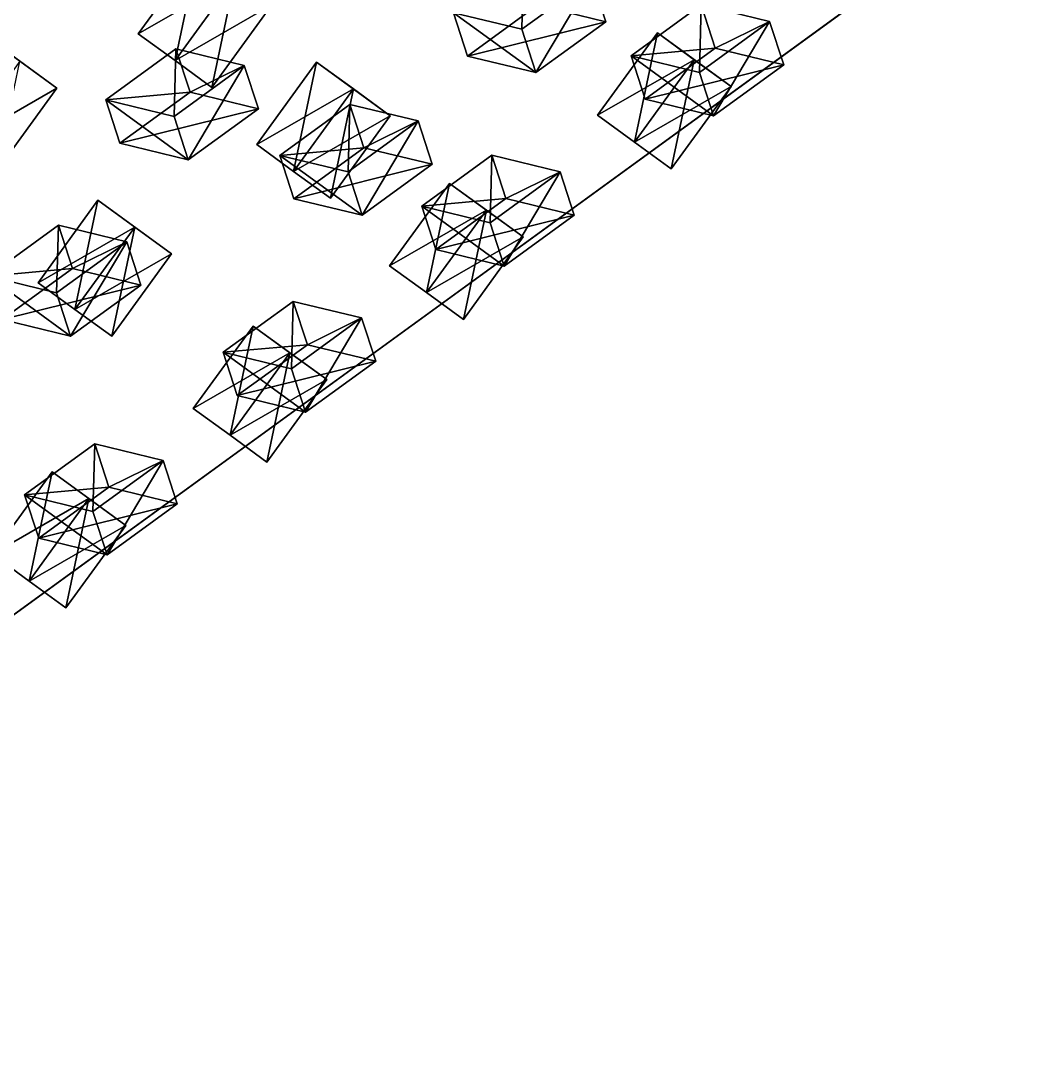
# Model space of a CAD drawing. Header units: metres. Extents: x -324 to 324, y -310 to 311.
# Drawn here: x 162.3 to 261.9, y -307.9 to -205 of the extents above; entities that cross this region are included whole.
import ezdxf

# ---------------------------------------------------------------- set-up
doc = ezdxf.new("R2010")
doc.units = ezdxf.units.M

msp = doc.modelspace()

# ---------------------------------------------------------------- linework, layer by layer
for p, q in [((100.05529, -307.93845, -1061.6997), (261.8568, -190.37567, -938.0959)), ((261.94806, -190.3165, -938.3003), (100.13975, -307.86996, -1061.9042))]:
    msp.add_line(p, q)
for points in [[(161.85379, -117.71214, -738.10077), (100.05529, -307.93845, -1061.6997), (261.8568, -190.37567, -938.0959), (261.8569, -190.37556, -938.09576)], [(261.94806, -190.3165, -938.3003), (100.13975, -307.86996, -1061.9042), (61.935287, -190.30716, -1261.8993), (61.935387, -190.30705, -1261.8992)], [(177.4292, -208.86932, -1072.2354), (173.81125, -206.24074, -1069.999), (179.6891, -198.15056, -1069.999), (179.68921, -198.15045, -1069.9989)], [(183.3075, -200.77948, -1061.0549), (179.6891, -198.15056, -1069.999), (173.81125, -206.24074, -1069.999), (173.81136, -206.24063, -1069.9989)], [(179.6891, -198.15056, -1069.999), (183.30705, -200.77916, -1072.2354), (177.4292, -208.86932, -1072.2354), (177.4293, -208.86922, -1072.2352)], [(211.46469, -205.79727, -928.4602), (204.75638, -204.17233, -921.2243), (211.63821, -199.17209, -915.9671), (211.63832, -199.17198, -915.967)], [(211.63821, -199.17209, -915.9671), (218.34653, -200.79703, -923.203), (211.46469, -205.79727, -928.4602), (211.4648, -205.79716, -928.4601)], [(173.81125, -206.24074, -1069.999), (177.42964, -208.86964, -1061.0549), (183.3075, -200.77948, -1061.0549), (183.3076, -200.77937, -1061.0548)], [(181.04759, -211.49825, -1063.2913), (177.4292, -208.86932, -1072.2354), (183.30705, -200.77916, -1072.2354), (183.30716, -200.77905, -1072.2352)], [(186.92545, -203.40807, -1063.2913), (183.3075, -200.77948, -1061.0549), (177.42964, -208.86964, -1061.0549), (177.42975, -208.86954, -1061.0548)], [(183.30705, -200.77916, -1072.2354), (186.92545, -203.40807, -1063.2913), (181.04759, -211.49825, -1063.2913), (181.0477, -211.49814, -1063.2911)], [(212.84662, -210.05042, -926.22394), (211.46469, -205.79727, -928.4602), (218.34653, -200.79703, -923.203), (218.34663, -200.79692, -923.2029)], [(218.34653, -200.79703, -923.203), (219.72845, -205.05017, -920.96674), (212.84662, -210.05042, -926.22394), (212.84673, -210.05031, -926.2238)], [(213.02014, -203.42523, -913.73083), (219.72845, -205.05017, -920.96674), (218.34653, -200.79703, -923.203), (218.34663, -200.79692, -923.2029)], [(177.42964, -208.86964, -1061.0549), (181.04759, -211.49825, -1063.2913), (186.92545, -203.40807, -1063.2913), (186.92555, -203.40796, -1063.2911)], [(204.75638, -204.17233, -921.2243), (206.1383, -208.42548, -918.98804), (213.02014, -203.42523, -913.73083), (213.02025, -203.42513, -913.7307)], [(219.72845, -205.05017, -920.96674), (213.02014, -203.42523, -913.73083), (206.1383, -208.42548, -918.98804), (206.13841, -208.42537, -918.9879)], [(228.91132, -210.02332, -947.27893), (222.203, -208.39838, -940.043), (229.08484, -203.39813, -934.7858), (229.08495, -203.39803, -934.7857)], [(230.46677, -207.65128, -932.54956), (229.08484, -203.39813, -934.7858), (222.203, -208.39838, -940.043), (222.20311, -208.39827, -940.0429)], [(229.08484, -203.39813, -934.7858), (235.79315, -205.02307, -942.0217), (228.91132, -210.02332, -947.27893), (228.91142, -210.02321, -947.2788)], [(235.79315, -205.02307, -942.0217), (229.08484, -203.39813, -934.7858), (230.46677, -207.65128, -932.54956), (230.46687, -207.65117, -932.54944)], [(212.84662, -210.05042, -926.22394), (206.1383, -208.42548, -918.98804), (204.75638, -204.17233, -921.2243), (204.75648, -204.17223, -921.2242)], [(204.75638, -204.17233, -921.2243), (211.46469, -205.79727, -928.4602), (212.84662, -210.05042, -926.22394), (212.84673, -210.05031, -926.2238)], [(206.1383, -208.42548, -918.98804), (212.84662, -210.05042, -926.22394), (219.72845, -205.05017, -920.96674), (219.72856, -205.05006, -920.9666)], [(230.29324, -214.27646, -945.04266), (228.91132, -210.02332, -947.27893), (235.79315, -205.02307, -942.0217), (235.79326, -205.02296, -942.0216)], [(235.79315, -205.02307, -942.0217), (237.17508, -209.27621, -939.78546), (230.29324, -214.27646, -945.04266), (230.29335, -214.27635, -945.04254)], [(230.46677, -207.65128, -932.54956), (237.17508, -209.27621, -939.78546), (235.79315, -205.02307, -942.0217), (235.79326, -205.02296, -942.0216)], [(165.82318, -211.56598, -1087.8422), (162.20479, -208.93707, -1096.7863), (158.58684, -206.30847, -1094.5499), (158.58694, -206.30836, -1094.5498)], [(158.58684, -206.30847, -1094.5499), (162.20523, -208.9374, -1085.6058), (165.82318, -211.56598, -1087.8422), (165.82329, -211.56587, -1087.842)], [(177.42964, -208.86964, -1061.0549), (173.81125, -206.24074, -1069.999), (177.4292, -208.86932, -1072.2354), (177.4293, -208.86922, -1072.2352)], [(222.52344, -216.86945, -989.8765), (218.90549, -214.24086, -987.64026), (224.78334, -206.15068, -987.64026), (224.78345, -206.15057, -987.64014)], [(228.40173, -208.7796, -978.6962), (224.78334, -206.15068, -987.64026), (218.90549, -214.24086, -987.64026), (218.9056, -214.24075, -987.64014)], [(224.78334, -206.15068, -987.64026), (228.40129, -208.77928, -989.8765), (222.52344, -216.86945, -989.8765), (222.52354, -216.86934, -989.8764)], [(232.01968, -211.40819, -980.9325), (228.40129, -208.77928, -989.8765), (224.78334, -206.15068, -987.64026), (224.78345, -206.15057, -987.64014)], [(224.78334, -206.15068, -987.64026), (228.40173, -208.7796, -978.6962), (232.01968, -211.40819, -980.9325), (232.01979, -211.40808, -980.9324)], [(177.34271, -214.3567, -923.6533), (170.6344, -212.73177, -916.4174), (177.51624, -207.73152, -911.1602), (177.51634, -207.73141, -911.1601)], [(178.89816, -211.98466, -908.92395), (177.51624, -207.73152, -911.1602), (170.6344, -212.73177, -916.4174), (170.6345, -212.73166, -916.4173)], [(177.51624, -207.73152, -911.1602), (184.22455, -209.35646, -918.3961), (177.34271, -214.3567, -923.6533), (177.34282, -214.3566, -923.6532)], [(184.22455, -209.35646, -918.3961), (177.51624, -207.73152, -911.1602), (178.89816, -211.98466, -908.92395), (178.89827, -211.98456, -908.9238)], [(222.203, -208.39838, -940.043), (223.58493, -212.65152, -937.80676), (230.46677, -207.65128, -932.54956), (230.46687, -207.65117, -932.54944)], [(237.17508, -209.27621, -939.78546), (230.46677, -207.65128, -932.54956), (223.58493, -212.65152, -937.80676), (223.58504, -212.65141, -937.80664)], [(165.82318, -211.56598, -1087.8422), (162.20523, -208.9374, -1085.6058), (156.32738, -217.02756, -1085.6058), (156.32748, -217.02745, -1085.6057)], [(162.20479, -208.93707, -1096.7863), (165.82318, -211.56598, -1087.8422), (159.94533, -219.65616, -1087.8422), (159.94543, -219.65605, -1087.842)], [(177.4292, -208.86932, -1072.2354), (181.04759, -211.49825, -1063.2913), (177.42964, -208.86964, -1061.0549), (177.42975, -208.86954, -1061.0548)], [(218.90549, -214.24086, -987.64026), (222.52388, -216.86977, -978.6962), (228.40173, -208.7796, -978.6962), (228.40184, -208.7795, -978.6961)], [(230.29324, -214.27646, -945.04266), (223.58493, -212.65152, -937.80676), (222.203, -208.39838, -940.043), (222.20311, -208.39827, -940.0429)], [(222.203, -208.39838, -940.043), (228.91132, -210.02332, -947.27893), (230.29324, -214.27646, -945.04266), (230.29335, -214.27635, -945.04254)], [(226.14183, -219.49837, -980.9325), (222.52344, -216.86945, -989.8765), (228.40129, -208.77928, -989.8765), (228.4014, -208.77917, -989.8764)], [(232.01968, -211.40819, -980.9325), (228.40173, -208.7796, -978.6962), (222.52388, -216.86977, -978.6962), (222.52399, -216.86966, -978.6961)], [(228.40129, -208.77928, -989.8765), (232.01968, -211.40819, -980.9325), (226.14183, -219.49837, -980.9325), (226.14194, -219.49826, -980.9324)], [(178.72464, -218.60985, -921.41705), (177.34271, -214.3567, -923.6533), (184.22455, -209.35646, -918.3961), (184.22466, -209.35635, -918.396)], [(184.22455, -209.35646, -918.3961), (185.60648, -213.6096, -916.15985), (178.72464, -218.60985, -921.41705), (178.72475, -218.60974, -921.41693)], [(178.89816, -211.98466, -908.92395), (185.60648, -213.6096, -916.15985), (184.22455, -209.35646, -918.3961), (184.22466, -209.35635, -918.396)], [(189.0623, -219.74025, -1040.6368), (185.44435, -217.11166, -1038.4005), (191.3222, -209.02148, -1038.4005), (191.32231, -209.02138, -1038.4004)], [(194.9406, -211.6504, -1029.4564), (191.3222, -209.02148, -1038.4005), (185.44435, -217.11166, -1038.4005), (185.44446, -217.11156, -1038.4004)], [(191.3222, -209.02148, -1038.4005), (194.94016, -211.65009, -1040.6368), (189.0623, -219.74025, -1040.6368), (189.06241, -219.74014, -1040.6367)], [(198.55855, -214.27899, -1031.6927), (194.94016, -211.65009, -1040.6368), (191.3222, -209.02148, -1038.4005), (191.32231, -209.02138, -1038.4004)], [(191.3222, -209.02148, -1038.4005), (194.9406, -211.6504, -1029.4564), (198.55855, -214.27899, -1031.6927), (198.55865, -214.27888, -1031.6926)], [(223.58493, -212.65152, -937.80676), (230.29324, -214.27646, -945.04266), (237.17508, -209.27621, -939.78546), (237.17519, -209.27611, -939.78534)], [(156.32738, -217.02756, -1085.6058), (159.94533, -219.65616, -1087.8422), (165.82318, -211.56598, -1087.8422), (165.82329, -211.56587, -1087.842)], [(170.6344, -212.73177, -916.4174), (172.01633, -216.98491, -914.18115), (178.89816, -211.98466, -908.92395), (178.89827, -211.98456, -908.9238)], [(185.60648, -213.6096, -916.15985), (178.89816, -211.98466, -908.92395), (172.01633, -216.98491, -914.18115), (172.01643, -216.9848, -914.181)], [(185.44435, -217.11166, -1038.4005), (189.06274, -219.74057, -1029.4564), (194.9406, -211.6504, -1029.4564), (194.9407, -211.6503, -1029.4563)], [(192.6807, -222.36917, -1031.6927), (189.0623, -219.74025, -1040.6368), (194.94016, -211.65009, -1040.6368), (194.94026, -211.64998, -1040.6367)], [(198.55855, -214.27899, -1031.6927), (194.9406, -211.6504, -1029.4564), (189.06274, -219.74057, -1029.4564), (189.06285, -219.74046, -1029.4563)], [(194.94016, -211.65009, -1040.6368), (198.55855, -214.27899, -1031.6927), (192.6807, -222.36917, -1031.6927), (192.6808, -222.36906, -1031.6926)], [(222.52388, -216.86977, -978.6962), (226.14183, -219.49837, -980.9325), (232.01968, -211.40819, -980.9325), (232.01979, -211.40808, -980.9324)], [(178.72464, -218.60985, -921.41705), (172.01633, -216.98491, -914.18115), (170.6344, -212.73177, -916.4174), (170.6345, -212.73166, -916.4173)], [(170.6344, -212.73177, -916.4174), (177.34271, -214.3567, -923.6533), (178.72464, -218.60985, -921.41705), (178.72475, -218.60974, -921.41693)], [(172.01633, -216.98491, -914.18115), (178.72464, -218.60985, -921.41705), (185.60648, -213.6096, -916.15985), (185.60658, -213.6095, -916.1597)], [(194.4099, -219.79561, -944.54425), (187.70158, -218.17067, -937.30835), (194.58342, -213.17043, -932.05115), (194.58353, -213.17032, -932.051)], [(195.96535, -217.42357, -929.8149), (194.58342, -213.17043, -932.05115), (187.70158, -218.17067, -937.30835), (187.70169, -218.17056, -937.3082)], [(194.58342, -213.17043, -932.05115), (201.29173, -214.79536, -939.28705), (194.4099, -219.79561, -944.54425), (194.41, -219.7955, -944.5441)], [(201.29173, -214.79536, -939.28705), (194.58342, -213.17043, -932.05115), (195.96535, -217.42357, -929.8149), (195.96545, -217.42346, -929.81476)], [(189.06274, -219.74057, -1029.4564), (192.6807, -222.36917, -1031.6927), (198.55855, -214.27899, -1031.6927), (198.55865, -214.27888, -1031.6926)], [(195.79182, -224.04875, -942.308), (194.4099, -219.79561, -944.54425), (201.29173, -214.79536, -939.28705), (201.29184, -214.79526, -939.2869)], [(201.29173, -214.79536, -939.28705), (202.67366, -219.04851, -937.0508), (195.79182, -224.04875, -942.308), (195.79193, -224.04865, -942.30786)], [(195.96535, -217.42357, -929.8149), (202.67366, -219.04851, -937.0508), (201.29173, -214.79536, -939.28705), (201.29184, -214.79526, -939.2869)], [(222.52388, -216.86977, -978.6962), (218.90549, -214.24086, -987.64026), (222.52344, -216.86945, -989.8765), (222.52354, -216.86934, -989.8764)], [(189.06274, -219.74057, -1029.4564), (185.44435, -217.11166, -1038.4005), (189.0623, -219.74025, -1040.6368), (189.06241, -219.74014, -1040.6367)], [(222.52344, -216.86945, -989.8765), (226.14183, -219.49837, -980.9325), (222.52388, -216.86977, -978.6962), (222.52399, -216.86966, -978.6961)], [(187.70158, -218.17067, -937.30835), (189.08351, -222.42381, -935.0721), (195.96535, -217.42357, -929.8149), (195.96545, -217.42346, -929.81476)], [(195.79182, -224.04875, -942.308), (189.08351, -222.42381, -935.0721), (187.70158, -218.17067, -937.30835), (187.70169, -218.17056, -937.3082)], [(187.70158, -218.17067, -937.30835), (194.4099, -219.79561, -944.54425), (195.79182, -224.04875, -942.308), (195.79193, -224.04865, -942.30786)], [(202.67366, -219.04851, -937.0508), (195.96535, -217.42357, -929.8149), (189.08351, -222.42381, -935.0721), (189.08362, -222.4237, -935.07196)], [(208.35977, -224.78844, -962.66046), (201.65146, -223.1635, -955.42456), (208.5333, -218.16325, -950.16736), (208.5334, -218.16315, -950.16724)], [(209.91522, -222.4164, -947.9311), (208.5333, -218.16325, -950.16736), (201.65146, -223.1635, -955.42456), (201.65157, -223.16339, -955.42444)], [(208.5333, -218.16325, -950.16736), (215.24161, -219.7882, -957.40326), (208.35977, -224.78844, -962.66046), (208.35988, -224.78833, -962.66034)], [(215.24161, -219.7882, -957.40326), (208.5333, -218.16325, -950.16736), (209.91522, -222.4164, -947.9311), (209.91533, -222.41629, -947.93097)], [(189.08351, -222.42381, -935.0721), (195.79182, -224.04875, -942.308), (202.67366, -219.04851, -937.0508), (202.67377, -219.0484, -937.05066)], [(189.0623, -219.74025, -1040.6368), (192.6807, -222.36917, -1031.6927), (189.06274, -219.74057, -1029.4564), (189.06285, -219.74046, -1029.4563)], [(209.7417, -229.04158, -960.4242), (208.35977, -224.78844, -962.66046), (215.24161, -219.7882, -957.40326), (215.24171, -219.78809, -957.40314)], [(215.24161, -219.7882, -957.40326), (216.62354, -224.04134, -955.167), (209.7417, -229.04158, -960.4242), (209.7418, -229.04147, -960.4241)], [(209.91522, -222.4164, -947.9311), (216.62354, -224.04134, -955.167), (215.24161, -219.7882, -957.40326), (215.24171, -219.78809, -957.40314)], [(202.11165, -231.64015, -1005.5376), (198.4937, -229.01157, -1003.30133), (204.37155, -220.92139, -1003.30133), (204.37166, -220.92128, -1003.3012)], [(207.98994, -223.55031, -994.3573), (204.37155, -220.92139, -1003.30133), (198.4937, -229.01157, -1003.30133), (198.4938, -229.01146, -1003.3012)], [(204.37155, -220.92139, -1003.30133), (207.9895, -223.54999, -1005.5376), (202.11165, -231.64015, -1005.5376), (202.11176, -231.64005, -1005.5375)], [(211.6079, -226.1789, -996.59357), (207.9895, -223.54999, -1005.5376), (204.37155, -220.92139, -1003.30133), (204.37166, -220.92128, -1003.3012)], [(204.37155, -220.92139, -1003.30133), (207.98994, -223.55031, -994.3573), (211.6079, -226.1789, -996.59357), (211.608, -226.17879, -996.59344)], [(167.59526, -233.29868, -1059.43), (163.97731, -230.67009, -1057.1937), (169.85516, -222.57991, -1057.1937), (169.85527, -222.5798, -1057.1936)], [(173.47356, -225.20883, -1048.2496), (169.85516, -222.57991, -1057.1937), (163.97731, -230.67009, -1057.1937), (163.97742, -230.66998, -1057.1936)], [(169.85516, -222.57991, -1057.1937), (173.47311, -225.20851, -1059.43), (167.59526, -233.29868, -1059.43), (167.59537, -233.29857, -1059.4299)], [(177.0915, -227.83742, -1050.486), (173.47311, -225.20851, -1059.43), (169.85516, -222.57991, -1057.1937), (169.85527, -222.5798, -1057.1936)], [(169.85516, -222.57991, -1057.1937), (173.47356, -225.20883, -1048.2496), (177.0915, -227.83742, -1050.486), (177.09161, -227.83731, -1050.4858)], [(201.65146, -223.1635, -955.42456), (203.03339, -227.41664, -953.1883), (209.91522, -222.4164, -947.9311), (209.91533, -222.41629, -947.93097)], [(209.7417, -229.04158, -960.4242), (203.03339, -227.41664, -953.1883), (201.65146, -223.1635, -955.42456), (201.65157, -223.16339, -955.42444)], [(201.65146, -223.1635, -955.42456), (208.35977, -224.78844, -962.66046), (209.7417, -229.04158, -960.4242), (209.7418, -229.04147, -960.4241)], [(216.62354, -224.04134, -955.167), (209.91522, -222.4164, -947.9311), (203.03339, -227.41664, -953.1883), (203.0335, -227.41653, -953.1882)], [(198.4937, -229.01157, -1003.30133), (202.11209, -231.64047, -994.3573), (207.98994, -223.55031, -994.3573), (207.99005, -223.5502, -994.3572)], [(205.73004, -234.26907, -996.59357), (202.11165, -231.64015, -1005.5376), (207.9895, -223.54999, -1005.5376), (207.98961, -223.54988, -1005.5375)], [(211.6079, -226.1789, -996.59357), (207.98994, -223.55031, -994.3573), (202.11209, -231.64047, -994.3573), (202.1122, -231.64037, -994.3572)], [(203.03339, -227.41664, -953.1883), (209.7417, -229.04158, -960.4242), (216.62354, -224.04134, -955.167), (216.62364, -224.04123, -955.1669)], [(207.9895, -223.54999, -1005.5376), (211.6079, -226.1789, -996.59357), (205.73004, -234.26907, -996.59357), (205.73015, -234.26897, -996.59344)], [(165.79918, -231.64719, -949.4043), (159.09087, -230.02225, -942.1684), (165.9727, -225.022, -936.9112), (165.97281, -225.0219, -936.9111)], [(167.35463, -229.27515, -934.6749), (165.9727, -225.022, -936.9112), (159.09087, -230.02225, -942.1684), (159.09097, -230.02214, -942.1683)], [(163.97731, -230.67009, -1057.1937), (167.5957, -233.299, -1048.2496), (173.47356, -225.20883, -1048.2496), (173.47366, -225.20872, -1048.2495)], [(165.9727, -225.022, -936.9112), (172.68102, -226.64694, -944.1471), (165.79918, -231.64719, -949.4043), (165.79929, -231.64708, -949.4042)], [(172.68102, -226.64694, -944.1471), (165.9727, -225.022, -936.9112), (167.35463, -229.27515, -934.6749), (167.35474, -229.27504, -934.6748)], [(171.21365, -235.9276, -1050.486), (167.59526, -233.29868, -1059.43), (173.47311, -225.20851, -1059.43), (173.47322, -225.2084, -1059.4299)], [(177.0915, -227.83742, -1050.486), (173.47356, -225.20883, -1048.2496), (167.5957, -233.299, -1048.2496), (167.59581, -233.29889, -1048.2495)], [(173.47311, -225.20851, -1059.43), (177.0915, -227.83742, -1050.486), (171.21365, -235.9276, -1050.486), (171.21376, -235.92749, -1050.4858)], [(202.11209, -231.64047, -994.3573), (205.73004, -234.26907, -996.59357), (211.6079, -226.1789, -996.59357), (211.608, -226.17879, -996.59344)], [(167.1811, -235.90033, -947.168), (165.79918, -231.64719, -949.4043), (172.68102, -226.64694, -944.1471), (172.68112, -226.64684, -944.147)], [(172.68102, -226.64694, -944.1471), (174.06294, -230.90009, -941.9108), (167.1811, -235.90033, -947.168), (167.18121, -235.90022, -947.1679)], [(167.35463, -229.27515, -934.6749), (174.06294, -230.90009, -941.9108), (172.68102, -226.64694, -944.1471), (172.68112, -226.64684, -944.147)], [(167.5957, -233.299, -1048.2496), (171.21365, -235.9276, -1050.486), (177.0915, -227.83742, -1050.486), (177.09161, -227.83731, -1050.4858)], [(159.09087, -230.02225, -942.1684), (160.4728, -234.27539, -939.9321), (167.35463, -229.27515, -934.6749), (167.35474, -229.27504, -934.6748)], [(174.06294, -230.90009, -941.9108), (167.35463, -229.27515, -934.6749), (160.4728, -234.27539, -939.9321), (160.4729, -234.27528, -939.932)], [(202.11209, -231.64047, -994.3573), (198.4937, -229.01157, -1003.30133), (202.11165, -231.64015, -1005.5376), (202.11176, -231.64005, -1005.5375)], [(167.1811, -235.90033, -947.168), (160.4728, -234.27539, -939.9321), (159.09087, -230.02225, -942.1684), (159.09097, -230.02214, -942.1683)], [(159.09087, -230.02225, -942.1684), (165.79918, -231.64719, -949.4043), (167.1811, -235.90033, -947.168), (167.18121, -235.90022, -947.1679)], [(160.4728, -234.27539, -939.9321), (167.1811, -235.90033, -947.168), (174.06294, -230.90009, -941.9108), (174.06305, -230.89998, -941.9107)], [(167.5957, -233.299, -1048.2496), (163.97731, -230.67009, -1057.1937), (167.59526, -233.29868, -1059.43), (167.59537, -233.29857, -1059.4299)], [(202.11165, -231.64015, -1005.5376), (205.73004, -234.26907, -996.59357), (202.11209, -231.64047, -994.3573), (202.1122, -231.64037, -994.3572)], [(188.8625, -239.12222, -977.87317), (182.15419, -237.49728, -970.63727), (189.03603, -232.49704, -965.38007), (189.03613, -232.49693, -965.37994)], [(190.41795, -236.75018, -963.1438), (189.03603, -232.49704, -965.38007), (182.15419, -237.49728, -970.63727), (182.1543, -237.49718, -970.63715)], [(189.03603, -232.49704, -965.38007), (195.74434, -234.12198, -972.61597), (188.8625, -239.12222, -977.87317), (188.86261, -239.12212, -977.87305)], [(195.74434, -234.12198, -972.61597), (189.03603, -232.49704, -965.38007), (190.41795, -236.75018, -963.1438), (190.41806, -236.75008, -963.1437)], [(167.59526, -233.29868, -1059.43), (171.21365, -235.9276, -1050.486), (167.5957, -233.299, -1048.2496), (167.59581, -233.29889, -1048.2495)], [(190.24443, -243.37537, -975.6369), (188.8625, -239.12222, -977.87317), (195.74434, -234.12198, -972.61597), (195.74445, -234.12187, -972.61584)], [(195.74434, -234.12198, -972.61597), (197.12627, -238.37512, -970.3797), (190.24443, -243.37537, -975.6369), (190.24454, -243.37526, -975.6368)], [(190.41795, -236.75018, -963.1438), (197.12627, -238.37512, -970.3797), (195.74434, -234.12198, -972.61597), (195.74445, -234.12187, -972.61584)], [(182.82933, -245.64003, -1020.2774), (179.21138, -243.01144, -1018.04114), (185.08923, -234.92126, -1018.04114), (185.08934, -234.92116, -1018.041)], [(188.70763, -237.55019, -1009.0971), (185.08923, -234.92126, -1018.04114), (179.21138, -243.01144, -1018.04114), (179.21149, -243.01134, -1018.041)], [(185.08923, -234.92126, -1018.04114), (188.70718, -237.54987, -1020.2774), (182.82933, -245.64003, -1020.2774), (182.82944, -245.63992, -1020.2773)], [(192.32558, -240.17877, -1011.3334), (188.70718, -237.54987, -1020.2774), (185.08923, -234.92126, -1018.04114), (185.08934, -234.92116, -1018.041)], [(185.08923, -234.92126, -1018.04114), (188.70763, -237.55019, -1009.0971), (192.32558, -240.17877, -1011.3334), (192.32568, -240.17867, -1011.33325)], [(182.15419, -237.49728, -970.63727), (183.53612, -241.75043, -968.401), (190.41795, -236.75018, -963.1438), (190.41806, -236.75008, -963.1437)], [(197.12627, -238.37512, -970.3797), (190.41795, -236.75018, -963.1438), (183.53612, -241.75043, -968.401), (183.53622, -241.75032, -968.4009)], [(179.21138, -243.01144, -1018.04114), (182.82977, -245.64035, -1009.0971), (188.70763, -237.55019, -1009.0971), (188.70773, -237.55008, -1009.097)], [(190.24443, -243.37537, -975.6369), (183.53612, -241.75043, -968.401), (182.15419, -237.49728, -970.63727), (182.1543, -237.49718, -970.63715)], [(182.15419, -237.49728, -970.63727), (188.8625, -239.12222, -977.87317), (190.24443, -243.37537, -975.6369), (190.24454, -243.37526, -975.6368)], [(186.44772, -248.26895, -1011.3334), (182.82933, -245.64003, -1020.2774), (188.70718, -237.54987, -1020.2774), (188.70729, -237.54976, -1020.2773)], [(192.32558, -240.17877, -1011.3334), (188.70763, -237.55019, -1009.0971), (182.82977, -245.64035, -1009.0971), (182.82988, -245.64024, -1009.097)], [(188.70718, -237.54987, -1020.2774), (192.32558, -240.17877, -1011.3334), (186.44772, -248.26895, -1011.3334), (186.44783, -248.26884, -1011.33325)], [(183.53612, -241.75043, -968.401), (190.24443, -243.37537, -975.6369), (197.12627, -238.37512, -970.3797), (197.12637, -238.37502, -970.3796)], [(182.82977, -245.64035, -1009.0971), (186.44772, -248.26895, -1011.3334), (192.32558, -240.17877, -1011.3334), (192.32568, -240.17867, -1011.33325)], [(182.82977, -245.64035, -1009.0971), (179.21138, -243.01144, -1018.04114), (182.82933, -245.64003, -1020.2774), (182.82944, -245.63992, -1020.2773)], [(182.82933, -245.64003, -1020.2774), (186.44772, -248.26895, -1011.3334), (182.82977, -245.64035, -1009.0971), (182.82988, -245.64024, -1009.097)], [(169.37419, -253.11484, -992.44244), (162.66588, -251.4899, -985.20654), (169.54771, -246.48965, -979.94934), (169.54782, -246.48955, -979.9492)], [(170.92964, -250.7428, -977.7131), (169.54771, -246.48965, -979.94934), (162.66588, -251.4899, -985.20654), (162.66599, -251.48979, -985.2064)], [(169.54771, -246.48965, -979.94934), (176.25603, -248.1146, -987.18524), (169.37419, -253.11484, -992.44244), (169.3743, -253.11473, -992.4423)], [(176.25603, -248.1146, -987.18524), (169.54771, -246.48965, -979.94934), (170.92964, -250.7428, -977.7131), (170.92975, -250.74269, -977.71295)], [(170.75612, -257.36798, -990.2062), (169.37419, -253.11484, -992.44244), (176.25603, -248.1146, -987.18524), (176.25613, -248.11449, -987.1851)], [(176.25603, -248.1146, -987.18524), (177.63795, -252.36774, -984.949), (170.75612, -257.36798, -990.2062), (170.75623, -257.3679, -990.20605)], [(170.92964, -250.7428, -977.7131), (177.63795, -252.36774, -984.949), (176.25603, -248.1146, -987.18524), (176.25613, -248.11449, -987.1851)], [(163.09521, -259.94824, -1035.3859), (159.47726, -257.31964, -1033.1495), (165.35512, -249.22946, -1033.1495), (165.35522, -249.22935, -1033.1494)], [(168.97351, -251.85838, -1024.2054), (165.35512, -249.22946, -1033.1495), (159.47726, -257.31964, -1033.1495), (159.47737, -257.31955, -1033.1494)], [(165.35512, -249.22946, -1033.1495), (168.97307, -251.85806, -1035.3859), (163.09521, -259.94824, -1035.3859), (163.09532, -259.94815, -1035.3857)], [(172.59146, -254.48697, -1026.4418), (168.97307, -251.85806, -1035.3859), (165.35512, -249.22946, -1033.1495), (165.35522, -249.22935, -1033.1494)], [(165.35512, -249.22946, -1033.1495), (168.97351, -251.85838, -1024.2054), (172.59146, -254.48697, -1026.4418), (172.59157, -254.48686, -1026.4417)], [(162.66588, -251.4899, -985.20654), (164.0478, -255.74304, -982.9703), (170.92964, -250.7428, -977.7131), (170.92975, -250.74269, -977.71295)], [(177.63795, -252.36774, -984.949), (170.92964, -250.7428, -977.7131), (164.0478, -255.74304, -982.9703), (164.04791, -255.74294, -982.97015)], [(159.47726, -257.31964, -1033.1495), (163.09566, -259.94855, -1024.2054), (168.97351, -251.85838, -1024.2054), (168.97362, -251.85828, -1024.2053)], [(170.75612, -257.36798, -990.2062), (164.0478, -255.74304, -982.9703), (162.66588, -251.4899, -985.20654), (162.66599, -251.48979, -985.2064)], [(162.66588, -251.4899, -985.20654), (169.37419, -253.11484, -992.44244), (170.75612, -257.36798, -990.2062), (170.75623, -257.3679, -990.20605)], [(166.71361, -262.57715, -1026.4418), (163.09521, -259.94824, -1035.3859), (168.97307, -251.85806, -1035.3859), (168.97318, -251.85796, -1035.3857)], [(172.59146, -254.48697, -1026.4418), (168.97351, -251.85838, -1024.2054), (163.09566, -259.94855, -1024.2054), (163.09576, -259.94846, -1024.2053)], [(168.97307, -251.85806, -1035.3859), (172.59146, -254.48697, -1026.4418), (166.71361, -262.57715, -1026.4418), (166.71371, -262.57706, -1026.4417)], [(164.0478, -255.74304, -982.9703), (170.75612, -257.36798, -990.2062), (177.63795, -252.36774, -984.949), (177.63806, -252.36763, -984.94885)], [(163.09566, -259.94855, -1024.2054), (166.71361, -262.57715, -1026.4418), (172.59146, -254.48697, -1026.4418), (172.59157, -254.48686, -1026.4417)], [(163.09566, -259.94855, -1024.2054), (159.47726, -257.31964, -1033.1495), (163.09521, -259.94824, -1035.3859), (163.09532, -259.94815, -1035.3857)], [(163.09521, -259.94824, -1035.3859), (166.71361, -262.57715, -1026.4418), (163.09566, -259.94855, -1024.2054), (163.09576, -259.94846, -1024.2053)]]:
    msp.add_3dface(points)

doc.saveas('drawing.dxf')
